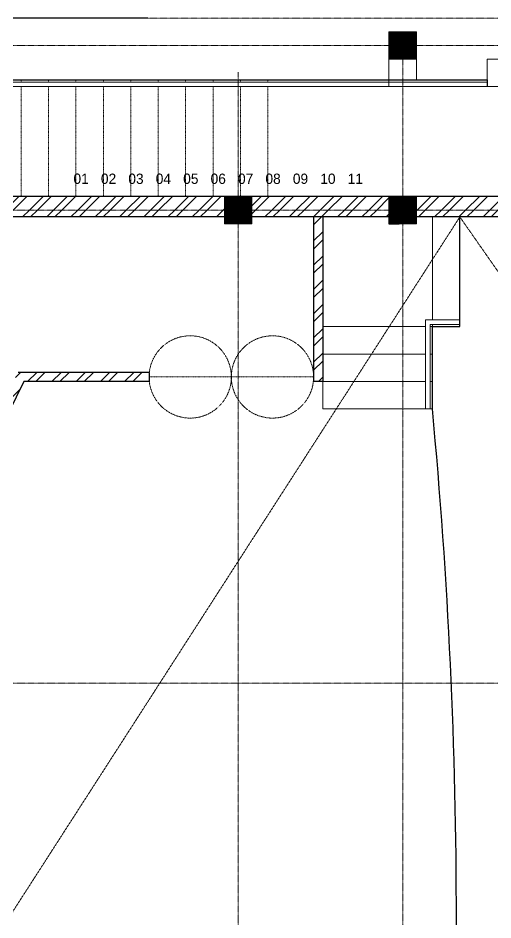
# Model space of a CAD drawing. Extents: x -95606 to 113309, y -42160 to -940.
# Drawn here: x -42306.3 to -42098.5, y -18558.1 to -18163.6 of the extents above; entities that cross this region are included whole.
import ezdxf

# ---------------------------------------------------------------- set-up
doc = ezdxf.new("R2010")
doc.units = 0
doc.header["$LTSCALE"] = 0.02
doc.header["$MEASUREMENT"] = 0
for name, pattern in [('( Dashed )', [0.75, 0.5, -0.25]), ('ACAD_ISO04W100', [30, 24, -3, 0, -3]), ('CENTERX2', [101.6, 63.5, -12.7, 12.7, -12.7]), ('DASHED', [0.75, 0.5, -0.25])]:
    doc.linetypes.add(name, pattern=pattern)
for name, color, linetype, lineweight in [('Hatch', 252, 'CONTINUOUS', 9), ('RBH CENTER LINE', 1, 'ACAD_ISO04W100', 13), ('RBH DIMENSIONS', 8, 'CONTINUOUS', 15), ('RBH HAND RAIL - 0.13', 131, 'CONTINUOUS', 13), ('RBH TEXT', 50, 'CONTINUOUS', 13), ('RBH WALL - 0.18', 252, 'CONTINUOUS', 18), ('RBH WALL - 0.30', 7, 'CONTINUOUS', 30)]:
    doc.layers.add(name, color=color, linetype=linetype, lineweight=lineweight)
doc.layers.add('RBH DO & WIN', color=7, linetype='CONTINUOUS', lineweight=9, true_color=0x8a008a)
doc.layers.add('RBH STAIRCASE', color=7, linetype='CONTINUOUS', lineweight=15, true_color=0x287763)
doc.styles.add('RBH-225', font='ARIALN.TTF', dxfattribs={"height": 225})
pattern_1 = [(45, (-411609.736, -522238.593), (-5.30330086, 5.30330086), []), (45, (-411606.2, -522238.593), (-5.30330086, 5.30330086), [])]

msp = doc.modelspace()

# ---------------------------------------------------------------- hatches: boundary and pattern name
at = {"layer": 'Hatch', "ltscale": 0.75}
h = msp.add_hatch(dxfattribs=at)
h.set_pattern_fill('ANSI32', color=256, scale=20)
h.set_pattern_definition(pattern_1)
h.paths.add_polyline_path([(-42215.996, -18241.603), (-42508.996, -18241.603), (-42508.996, -18247.603), (-42215.996, -18247.603)])
h = msp.add_hatch(dxfattribs=at)
h.set_pattern_fill('ANSI32', color=256, scale=20)
h.set_pattern_definition(pattern_1)
h.paths.add_polyline_path([(-42143.996, -18241.603), (-42208.996, -18241.603), (-42208.996, -18247.603), (-42143.996, -18247.603)])
h = msp.add_hatch(dxfattribs=at)
h.set_pattern_fill('ANSI32', color=256, scale=20)
h.set_pattern_definition(pattern_1)
h.paths.add_polyline_path([(-42050.112, -18247.603), (-42050.112, -18241.603), (-42131.996, -18241.603), (-42131.996, -18247.603)])
h.paths.add_polyline_path([(-41996.112, -18241.603), (-41996.112, -18247.603), (-41913.996, -18247.603), (-41913.996, -18241.603)])
h = msp.add_hatch(dxfattribs=at)
h.set_pattern_fill('ANSI32', color=256, scale=20)
h.set_pattern_definition(pattern_1)
h.paths.add_polyline_path([(-42215.996, -18247.603), (-42508.996, -18247.603), (-42508.996, -18250.603), (-42469.996, -18250.603), (-42469.996, -18292.103), (-42465.496, -18292.103), (-42465.496, -18250.603), (-42429.496, -18250.603), (-42429.496, -18292.103), (-42424.996, -18292.103), (-42424.996, -18250.603), (-42391.996, -18250.603), (-42391.996, -18418.603), (-42393.996, -18418.603), (-42393.996, -18423.103), (-42387.496, -18423.103), (-42387.496, -18250.603), (-42215.996, -18250.603)])
h = msp.add_hatch(dxfattribs=at)
h.set_pattern_fill('ANSI32', color=256, scale=20)
h.set_pattern_definition(pattern_1)
h.paths.add_polyline_path([(-42143.996, -18247.603), (-42208.996, -18247.603), (-42208.996, -18250.603), (-42143.996, -18250.603)])
h = msp.add_hatch(dxfattribs=at)
h.set_pattern_fill('ANSI32', color=256, scale=20)
h.set_pattern_definition(pattern_1)
h.paths.add_polyline_path([(-42172.996, -18250.603), (-42176.996, -18250.603), (-42176.996, -18322.603), (-42172.996, -18322.603)])
h = msp.add_hatch(dxfattribs=at)
h.set_pattern_fill('ANSI32', color=256, scale=20)
h.set_pattern_definition(pattern_1)
h.paths.add_polyline_path([(-41996.112, -18247.603), (-41996.112, -18250.603), (-41913.996, -18250.603), (-41913.996, -18247.603)])
h.paths.add_polyline_path([(-42050.112, -18250.603), (-42050.112, -18247.603), (-42131.996, -18247.603), (-42131.996, -18250.603)])
h = msp.add_hatch(dxfattribs=at)
h.set_pattern_fill('ANSI32', color=256, scale=20)
h.set_pattern_definition(pattern_1)
edge = h.paths.add_edge_path()
edge.add_line((-42248.996, -18318.603), (-42306.342, -18318.603))
edge.add_arc((-41843.089, -18551.76), 518.618, 153.28375, 169.20257)
edge.add_line((-42352.526, -18454.603), (-42348.453, -18454.603))
edge.add_arc((-41843.089, -18551.76), 514.618, 153.55785, 169.11762, ccw=False)
edge.add_line((-42303.871, -18322.603), (-42248.996, -18322.603))
edge.add_line((-42248.996, -18322.603), (-42248.996, -18318.603))
at = {"layer": 'RBH DIMENSIONS'}
h = msp.add_hatch(dxfattribs=at)
h.set_pattern_fill('ANSI31', color=6)
h.set_pattern_definition([(45, (-412494.14956, -520251.21069), (-0.088388347648, 0.088388347648), [])])
h.paths.add_polyline_path([(-42131.996, -18169.603), (-42143.996, -18169.603)], flags=17)
h.paths.add_polyline_path([(-42131.996, -18169.603), (-42143.996, -18169.603), (-42143.996, -18181.603), (-42131.996, -18181.603)])
h = msp.add_hatch(dxfattribs=at)
h.set_pattern_fill('ANSI31', color=6)
h.set_pattern_definition([(45, (-411633.71602, -520342.70027), (-0.088388347648, 0.088388347648), [])])
h.paths.add_polyline_path([(-42215.996, -18241.603), (-42215.996, -18253.603), (-42203.996, -18253.603), (-42203.996, -18241.603)])
h = msp.add_hatch(dxfattribs=at)
h.set_pattern_fill('ANSI31', color=6)
h.set_pattern_definition([(45, (-411561.71602, -520342.70027), (-0.088388347648, 0.088388347648), [])])
h.paths.add_polyline_path([(-42143.996, -18241.603), (-42143.996, -18253.603), (-42131.996, -18253.603), (-42131.996, -18241.603)])

# ---------------------------------------------------------------- linework, layer by layer
at = {"layer": 'RBH CENTER LINE', "linetype": 'CENTERX2', "ltscale": 0.12}
for p, q in [((-42573.161, -18163.603), (-40815.457, -18163.603)), ((-42573.161, -18175.603), (-40815.457, -18175.603)), ((-42137.996, -18175.603), (-42137.996, -18996.791)), ((-42209.996, -18187.34), (-42209.996, -18996.791)), ((-42573.161, -18247.603), (-40815.457, -18247.603)), ((-42112.996, -18250.603), (-42508.996, -18865.603)), ((-42112.996, -18250.603), (-41682.996, -18865.603)), ((-42573.161, -18454.603), (-40815.457, -18454.603))]:
    msp.add_line(p, q, dxfattribs=at)
at = {"layer": 'RBH DIMENSIONS', "ltscale": 0.75}
for points in [[(-42143.996, -18169.603), (-42131.996, -18169.603), (-42131.996, -18181.603), (-42143.996, -18181.603)], [(-42143.996, -18169.603), (-42131.996, -18169.603), (-42131.996, -18181.603), (-42143.996, -18181.603)], [(-42215.996, -18241.603), (-42203.996, -18241.603), (-42203.996, -18253.603), (-42215.996, -18253.603)], [(-42215.996, -18241.603), (-42203.996, -18241.603), (-42203.996, -18253.603), (-42215.996, -18253.603)], [(-42215.996, -18241.603), (-42203.996, -18241.603), (-42203.996, -18253.603), (-42215.996, -18253.603)], [(-42143.996, -18241.603), (-42131.996, -18241.603), (-42131.996, -18253.603), (-42143.996, -18253.603)], [(-42143.996, -18241.603), (-42131.996, -18241.603), (-42131.996, -18253.603), (-42143.996, -18253.603)], [(-42143.996, -18241.603), (-42131.996, -18241.603), (-42131.996, -18253.603), (-42143.996, -18253.603)]]:
    msp.add_lwpolyline(points, close=True, dxfattribs=at)
at = {"layer": 'RBH DO & WIN', "linetype": 'DASHED', "ltscale": 0.15}
for p in [(-42176.996, -18320.603), (-42212.996, -18320.603)]:
    msp.add_line(p, (-42248.996, -18320.603), dxfattribs=at)
for centre in [(-42230.996, -18320.603), (-42194.996, -18320.603)]:
    msp.add_circle(centre, 18, dxfattribs=at)
at = {"layer": 'RBH HAND RAIL - 0.13', "ltscale": 5}
for p, q in [((-42320.246, -18193.603), (-42100.996, -18193.603)), ((-42318.246, -18191.603), (-42100.996, -18191.603)), ((-42127.996, -18334.603), (-42127.996, -18295.603)), ((-42127.996, -18295.603), (-42112.996, -18295.603)), ((-42125.996, -18334.603), (-42125.996, -18297.603)), ((-42125.996, -18297.603), (-42112.996, -18297.603))]:
    msp.add_line(p, q, dxfattribs=at)
at = {"layer": 'RBH STAIRCASE', "linetype": '( Dashed )', "ltscale": 0.25}
for p, q in [((-42304.996, -18191.603), (-42304.996, -18190.603)), ((-42292.996, -18191.603), (-42292.996, -18190.603)), ((-42280.996, -18191.603), (-42280.996, -18190.603)), ((-42268.996, -18191.603), (-42268.996, -18190.603)), ((-42256.996, -18191.603), (-42256.996, -18190.603)), ((-42244.996, -18191.603), (-42244.996, -18190.603)), ((-42232.996, -18191.603), (-42232.996, -18190.603)), ((-42220.996, -18191.603), (-42220.996, -18190.603)), ((-42208.996, -18191.603), (-42208.996, -18190.603)), ((-42196.996, -18191.603), (-42196.996, -18190.603)), ((-42304.996, -18241.603), (-42304.996, -18193.603)), ((-42292.996, -18241.603), (-42292.996, -18193.603)), ((-42280.996, -18241.603), (-42280.996, -18193.603)), ((-42268.996, -18241.603), (-42268.996, -18193.603)), ((-42256.996, -18241.603), (-42256.996, -18193.603)), ((-42244.996, -18241.603), (-42244.996, -18193.603)), ((-42232.996, -18241.603), (-42232.996, -18193.603)), ((-42220.996, -18241.603), (-42220.996, -18193.603)), ((-42208.996, -18241.603), (-42208.996, -18193.603)), ((-42196.996, -18241.603), (-42196.996, -18193.603))]:
    msp.add_line(p, q, dxfattribs=at)
at = {"layer": 'RBH STAIRCASE', "ltscale": 5}
for p, q in [((-42172.996, -18250.603), (-42172.996, -18334.603)), ((-42124.996, -18250.603), (-42124.996, -18295.603)), ((-42112.996, -18250.603), (-42112.996, -18298.603)), ((-42124.996, -18297.603), (-42124.996, -18334.603)), ((-42127.996, -18298.603), (-42172.996, -18298.603)), ((-42112.996, -18298.603), (-42125.996, -18298.603)), ((-42127.996, -18310.603), (-42172.996, -18310.603)), ((-42124.996, -18310.603), (-42125.996, -18310.603)), ((-42127.996, -18322.603), (-42172.996, -18322.603)), ((-42124.996, -18322.603), (-42125.996, -18322.603)), ((-42124.996, -18334.603), (-42172.996, -18334.603))]:
    msp.add_line(p, q, dxfattribs=at)
at = {"layer": 'RBH WALL - 0.18', "ltscale": 5}
for p, q in [((-42143.996, -18193.603), (-42143.996, -18181.603)), ((-42131.996, -18190.603), (-42131.996, -18181.603)), ((-42143.996, -18193.603), (-42139.496, -18193.603))]:
    msp.add_line(p, q, dxfattribs=at)
at = {"layer": 'RBH WALL - 0.18', "ltscale": 0.75}
for p, q in [((-41097.393, -18181.603), (-42100.996, -18181.603)), ((-42100.996, -18181.603), (-42100.996, -18190.603)), ((-42100.996, -18193.603), (-42095.996, -18193.603))]:
    msp.add_line(p, q, dxfattribs=at)
at = {"layer": 'RBH WALL - 0.30', "ltscale": 0.75}
for p, q in [((-42249.496, -18163.603), (-42568.996, -18163.603)), ((-42316.996, -18190.603), (-42100.996, -18190.603)), ((-42100.996, -18190.603), (-42100.996, -18193.603)), ((-42088.996, -18241.603), (-42520.996, -18241.603)), ((-42215.996, -18250.603), (-42387.496, -18250.603)), ((-42050.112, -18250.603), (-42208.996, -18250.603)), ((-42176.996, -18250.603), (-42176.996, -18322.603)), ((-42172.996, -18250.603), (-42172.996, -18298.603)), ((-42172.996, -18250.603), (-42172.996, -18322.603)), ((-42112.996, -18298.603), (-42112.996, -18250.603)), ((-42143.996, -18253.603), (-42139.496, -18253.603)), ((-42124.996, -18334.603), (-42124.996, -18298.603)), ((-42124.996, -18298.603), (-42112.996, -18298.603)), ((-42248.996, -18318.603), (-42306.342, -18318.603)), ((-42248.996, -18318.603), (-42248.996, -18322.603)), ((-42248.996, -18322.603), (-42303.871, -18322.603)), ((-42172.996, -18322.603), (-42176.996, -18322.603))]:
    msp.add_line(p, q, dxfattribs=at)
for centre, radius, start, end in [((-41843.089, -18551.76), 514.618, 153.55785, 180.70083), ((-44498.425, -18558.103), 2383.929, 354.620459, 5.379541)]:
    msp.add_arc(centre, radius, start, end, dxfattribs=at)

# ---------------------------------------------------------------- texts
at = {"layer": 'RBH TEXT', "color": 0, "linetype": '( Dashed )', "char_height": 4.5, "attachment_point": 3, "style": 'RBH-225'}
for s, insert in [('{\\fStylus BT|b0|i0|c0|p34;01}', (-42275.382, -18231.649)), ('{\\fStylus BT|b0|i0|c0|p34;02}', (-42263.382, -18231.649)), ('{\\fStylus BT|b0|i0|c0|p34;03}', (-42251.382, -18231.649)), ('{\\fStylus BT|b0|i0|c0|p34;04}', (-42239.382, -18231.649)), ('{\\fStylus BT|b0|i0|c0|p34;05}', (-42227.382, -18231.649)), ('{\\fStylus BT|b0|i0|c0|p34;06}', (-42215.382, -18231.649)), ('{\\fStylus BT|b0|i0|c0|p34;07}', (-42203.382, -18231.649)), ('{\\fStylus BT|b0|i0|c0|p34;08}', (-42191.382, -18231.649)), ('{\\fStylus BT|b0|i0|c0|p34;09}', (-42179.382, -18231.649)), ('{\\fStylus BT|b0|i0|c0|p34;10}', (-42167.382, -18231.649)), ('{\\fStylus BT|b0|i0|c0|p34;11}', (-42155.382, -18231.649))]:
    msp.add_mtext_dynamic_manual_height_columns(s, width=70.71517, gutter_width=1, heights=[0], dxfattribs=dict(at, insert=insert))

doc.saveas('drawing.dxf')
